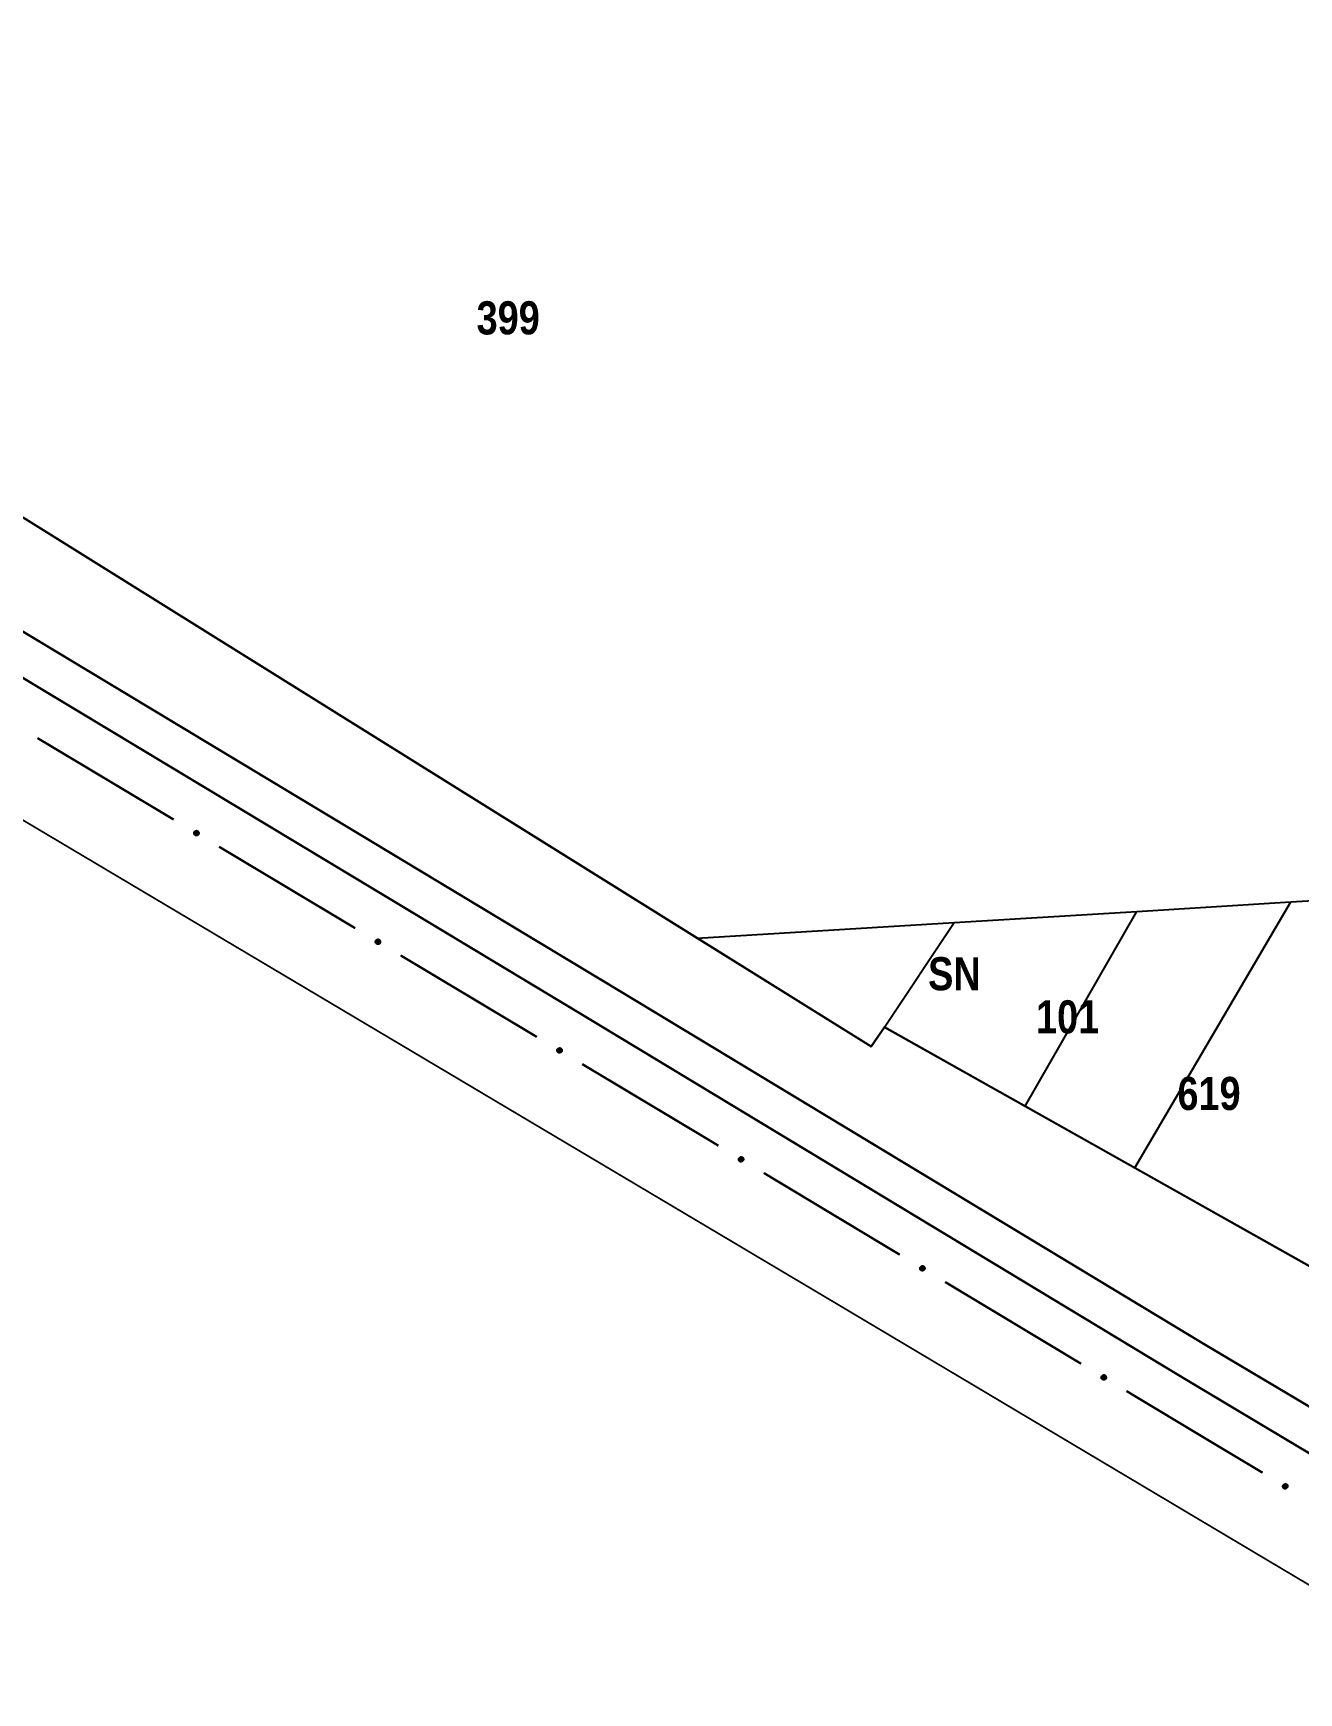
# Model space of a CAD drawing. Extents: x 203591 to 208218, y 4854879 to 4857795.
# Drawn here: x 203825.4 to 203921.1, y 4855859 to 4855984.5 of the extents above; entities that cross this region are included whole.
import ezdxf
from ezdxf.enums import TextEntityAlignment as Align

# ---------------------------------------------------------------- set-up
doc = ezdxf.new("R2010")
doc.units = 0
doc.header["$LTSCALE"] = 1.5
doc.header["$MEASUREMENT"] = 0
doc.linetypes.add('TRACO_25', pattern=[8, 3, -1, 1, -1, 1, -1])
for name, color, linetype in [('CD-MALHA-LOTES', 40, 'CONTINUOUS'), ('LM-LIM-SETOR-FISCAL', 7, 'CONTINUOUS'), ('RU-QUADRAS', 210, 'CONTINUOUS'), ('SV-EIXO-ROD-ESTR', 7, 'CONTINUOUS'), ('SV-FX-DOM-FED', 20, 'CONTINUOUS'), ('SV-ROD-ESTADUAIS', 20, 'CONTINUOUS'), ('Th_NmrPorta', 7, 'CONTINUOUS')]:
    doc.layers.add(name, color=color, linetype=linetype)
doc.styles.get("Standard").update_dxf_attribs({"font": 'swisscbo.ttf'})
doc.linetypes.add('Limite', pattern='A,20,-3,[130,ltypeshp.shx,S=6.35,R=0,X=0,Y=0],-3,20', length=46)

msp = doc.modelspace()

# ---------------------------------------------------------------- linework, layer by layer
at = {"layer": 'CD-MALHA-LOTES', "linetype": 'Continuous', "flags": 128}
for points in [[(203776.52, 4855977.82), (203875.56, 4855916.08)], [(203920.45, 4855918.81), (203936.63, 4855919.79)], [(203894.98, 4855917.26), (203908.8, 4855918.1)], [(203900.36, 4855903.37), (203908.8, 4855918.1)], [(203908.66, 4855898.71), (203920.45, 4855918.81)], [(203908.8, 4855918.1), (203920.45, 4855918.81)], [(203875.56, 4855916.08), (203894.98, 4855917.26)], [(203889.73, 4855909.35), (203894.98, 4855917.26)], [(203875.56, 4855916.08), (203888.71, 4855907.89), (203889.73, 4855909.35)], [(203889.73, 4855909.35), (203900.36, 4855903.37)], [(203900.36, 4855903.37), (203908.66, 4855898.71)], [(203908.66, 4855898.71), (203923.66, 4855890.27), (203924.68, 4855892.16)]]:
    msp.add_lwpolyline(points, dxfattribs=at)
at = {"layer": 'LM-LIM-SETOR-FISCAL', "linetype": 'Limite', "ltscale": 0.1, "const_width": 0.13, "flags": 128}
msp.add_lwpolyline([(205796.415, 4856248.315), (205682.51, 4856182.65), (205659.3, 4856170.51), (205621.44, 4856158.01), (205507.35, 4856123.37), (205407.36, 4856092.31), (205394.74, 4856089.5), (205362.25, 4856082.61), (205354.69, 4856080.34), (205337.55, 4856076.77), (205289.87, 4856073.56), (205229.36, 4856070.3), (205219.27, 4856069.56), (205147.92, 4856065.7), (205113.32, 4856064.4), (205090.92, 4856063.16), (205009.9, 4856058.92), (204851.88, 4856050.7), (204687.08, 4856042.13), (204637.14, 4856038.78), (204603.03, 4856036.66), (204553.89, 4856035.32), (204520.66, 4856035.13), (204502.57, 4856037.61), (204484.57, 4856041.23), (204412.67, 4856060.75), (204330.68, 4856083.79), (204299.16, 4856093.11), (204270.41, 4856101.78), (204253.26, 4856107.22), (204244.69, 4856110.17), (204218.41, 4856111.79), (204202.69, 4856112.17), (204189.55, 4856111.98), (204142.89, 4856109.12), (204035.38, 4856102.27), (203993.42, 4856098.93), (203985.94, 4856098.57), (203969, 4856097.51), (203907.01, 4856092.75), (203828.45, 4856087.6), (203806.83, 4856085.89), (203745.43, 4856081.58), (203724.99, 4856080.15), (203677.22, 4856076.56), (203633.71, 4856071.22), (203591.04, 4856063.51), (203660.37, 4856023.03), (203705.27, 4855996.41), (203743.77, 4855973.31), (203818.31, 4855928.72), (203887.09, 4855887.86), (203952.66, 4855848.85), (204025, 4855805.96), (204088.2, 4855766.95), (204107.49, 4855755.62), (204177.8, 4855715.26), (204283.05, 4855651.55), (204316.3, 4855629.3), (204344.05, 4855608.74), (204359.413431, 4855596.133587), (204366.73, 4855590.13), (204395.58, 4855561.78), (204414.87, 4855540.12), (204436.53, 4855514.57), (204458.95, 4855485.04), (204486.36, 4855444.86), (204505.82, 4855416.26), (204534.16, 4855377.59), (204568.85, 4855328.27), (204604.98, 4855276.24), (204637.1, 4855229.79), (204661.77, 4855193.9), (204679.77, 4855167.91), (204703.32, 4855133.45), (204736.81, 4855084.64), (204752.67, 4855062.31), (204783.23, 4855019.37), (204803.12, 4854991.18), (204834.249649, 4854948.199642), (204845.64, 4854959.83), (204876.75, 4854964.71), (204914.35, 4854970.84), (204996.87, 4854983.31), (205090.66, 4854997.71), (205105.98, 4854999.94), (205187.94, 4855012.05), (205245.94, 4855021.11), (205272.68, 4855025.85), (205289.82, 4855028.52), (205353.63, 4855038.1), (205379.87, 4855044.32), (205380.17, 4855053.59), (205399.55, 4855054.95), (205426.54, 4855056.03), (205437.99, 4855056.62), (205499.63, 4855060.67), (205539.31, 4855063.19), (205567.09, 4855064.98), (205582.41, 4855066.09), (205635.91, 4855070), (205692.95, 4855073.42), (205739.37, 4855076.32), (205755.85, 4855076.88), (205779.09, 4855078.91), (205796.39, 4855080.33), (205832.27, 4855082.2), (205855.36, 4855083.58), (205884.96, 4855084.97), (205904.85, 4855085.43), (205945.85, 4855088.06), (205975.45, 4855089.94), (205990.04, 4855090.61), (206010.45, 4855091.62), (206021.42, 4855091.93), (206022.38, 4855094.63), (206023.19, 4855099.07), (206023.73, 4855105.32), (206023.73, 4855114.57), (206023.61, 4855122.77), (206023.73, 4855128.91), (206023.31, 4855148.74), (206059.09, 4855155.08), (206090.43, 4855139.24), (206138.56, 4855111.07), (206178.75, 4855088.19), (206206.79, 4855072.52), (206222.46, 4855062.86), (206230.38, 4855057.64), (206237.19, 4855052.51), (206245.02, 4855046.96), (206277.61, 4855028.92), (206315.11, 4855009.06), (206322.43, 4855004.94), (206334.61, 4854998.15), (206344.05, 4854991.94), (206370.01, 4854978.16), (206377.13, 4854974.52), (206383.62, 4854970.88), (206391.86, 4854965.97), (206400.96, 4854960.99), (206409.67, 4854956.24), (206418.06, 4854951.81), (206428.03, 4854946.58), (206436.74, 4854941.99), (206446.39, 4854936.45), (206454.94, 4854931.86), (206463.33, 4854927.27), (206473.94, 4854921.41), (206483.44, 4854916.66), (206493.49, 4854911.28), (206502.2, 4854906.53), (206509.16, 4854902.73), (206517.55, 4854899.17), (206528.48, 4854896), (206549.69, 4854889.67), (206564.41, 4854883.97), (206567.2, 4854879.08), (206570.83, 4854883.26), (206576.05, 4854891.17), (206582.86, 4854902.57), (206588.24, 4854910.17), (206594.1, 4854919.67), (206601.38, 4854929.09), (206611.99, 4854937.95), (206625.76, 4854949.98), (206640.32, 4854965.18), (206646.34, 4854973.73), (206650.93, 4854980.7), (206656.31, 4854989.4), (206659.8, 4854993.84), (206666.37, 4855000.56), (206674.91, 4855008.32), (206682.51, 4855016.24), (206687.1, 4855021.3), (206689.8, 4855026.21), (206695.97, 4855035.87), (206702.46, 4855046.95), (206709.74, 4855060.01), (206715.44, 4855068.88), (206721.77, 4855075.21), (206727.79, 4855082.65), (206732.22, 4855088.66), (206736.5, 4855097.05), (206739.58, 4855106.79), (206740.85, 4855116.29), (206741.17, 4855125.63), (206741.64, 4855134.02), (206741.17, 4855142.09), (206742.12, 4855150.72), (206742.75, 4855160.06), (206742.43, 4855173.36), (206743.07, 4855183.81), (206745.76, 4855192.36), (206748.45, 4855197.74), (206758.11, 4855205.5), (206768.24, 4855208.82), (206775.2, 4855210.56), (206778.84, 4855212.3), (206783.44, 4855216.26), (206786.6, 4855221.64), (206789.29, 4855225.29), (206792.14, 4855229.4), (206795.63, 4855232.73), (206801.01, 4855234.47), (206808.45, 4855236.21), (206816.52, 4855237.63), (206822.22, 4855240.17), (206827.6, 4855242.54), (206831.4, 4855244.28), (206836.63, 4855244.44), (206839.95, 4855243.97), (206842.19, 4855243.65), (206845.62, 4855240.46), (206849.62, 4855235.99), (206854.58, 4855232.12), (206859.64, 4855229.78), (206864.76, 4855227.39), (206870.2, 4855225.04), (206874.73, 4855222.3), (206878.92, 4855219.29), (206882.98, 4855215.83), (206887.98, 4855212.7), (206893.95, 4855209.85), (206900.29, 4855207.85), (206907.15, 4855206.19), (206913.73, 4855205.04), (206920.81, 4855203.6), (206927.56, 4855201.94), (206933.6, 4855200.48), (206939.89, 4855199.17), (206945.67, 4855197.5), (206951.88, 4855196.77), (206955.646692, 4855197.169441), (206957.306662, 4855197.34315), (206961.862616, 4855199.664984), (206966.527907, 4855198.429918), (206972.051755, 4855197.762708), (206977.408644, 4855196.392723), (206983.226231, 4855195.866614), (206988.517313, 4855195.575902), (206994.381656, 4855194.986132), (206999.439545, 4855194.39722), (207005.614593, 4855193.621657), (207012.363297, 4855193.601324), (207017.572169, 4855195.36525), (207023.03395, 4855199.405412), (207027.732957, 4855202.047994), (207032.274552, 4855204.906141), (207036.833943, 4855207.976499), (207041.709791, 4855210.664404), (207047.645836, 4855212.460922), (207053.627362, 4855214.050921), (207060.025663, 4855216.416757), (207065.622577, 4855219.182648), (207071.297192, 4855222.28006), (207076.000549, 4855226.442043), (207079.81713, 4855231.025691), (207081.103271, 4855236.760794), (207082.59759, 4855241.307754), (207088.023389, 4855243.939561), (207090.578395, 4855249.590665), (207089.808985, 4855256.17649), (207088.296416, 4855261.394437), (207091.682817, 4855264.782116), (207096.437455, 4855266.14688), (207101.10609, 4855269.633922), (207105.023599, 4855274.180832), (207109.741577, 4855275.556417), (207115.560457, 4855275.105675), (207120.834136, 4855274.222138), (207125.843848, 4855273.366924), (207131.736831, 4855271.630579), (207137.125757, 4855270.101991), (207140.28442, 4855270.079902), (207149.515925, 4855272.920652), (207159.750695, 4855279.150512), (207168.205506, 4855287.160332), (207178.440276, 4855293.835183), (207190.455007, 4855299.175063), (207198.909818, 4855306.294903), (207210.479558, 4855312.524764), (207226.054209, 4855320.312089), (207238.95892, 4855331.88183), (207248.7487, 4855350.571411), (207250.973651, 4855379.940753), (207256.758521, 4855404.860194), (207263.433371, 4855423.994765), (207271.888182, 4855446.689256), (207282.567942, 4855472.943668), (207294.805168, 4855494.970674), (207326.84445, 4855524.340016), (207365.558582, 4855558.159258), (207387.072345, 4855586.866424), (207407.157013, 4855615.155159), (207422.962295, 4855638.924947), (207434.532036, 4855666.069339), (207438.091956, 4855689.65381), (207436.311996, 4855734.152813), (207437.646966, 4855776.64936), (207435.867006, 4855804.683732), (207437.201976, 4855838.502973), (207442.986846, 4855862.087445), (207450.106687, 4855888.786846), (207460.341457, 4855908.811397), (207484.893222, 4855935.842551), (207514.888754, 4855951.474025), (207555.868566, 4855955.698748), (207618.394465, 4855944.291996), (207657.684388, 4855935.842551), (207679.230475, 4855930.772883), (207701.081061, 4855927.500978), (207727.335472, 4855933.285849), (207757.594794, 4855943.075629), (207797.198906, 4855948.41551), (207840.362939, 4855943.520619), (207880.857031, 4855931.060899), (207908.46854, 4855922.081144), (207928.081857, 4855916.750273), (207978.978222, 4855907.32502), (207988.919986, 4855905.773418), (208022.363859, 4855902.136547), (208058.853041, 4855901.246567), (208090.002343, 4855903.026527), (208114.955167, 4855908.683361), (208130.682304, 4855913.813432), (208161.847626, 4855928.407512), (208188.891822, 4855948.61949), (208218.286591, 4855981.057933), (208187.445907, 4855991.449903), (208165.321069, 4856010.222493), (208159.224361, 4856022.94), (208156.58974, 4856039.12589), (208148.685879, 4856065.472094), (208141.72335, 4856085.385589), (208131.121743, 4856100.600365), (208114.978287, 4856123.563692), (208106.091421, 4856139.449948), (208093.205298, 4856162.116022), (208084.73682, 4856199.326829), (208076.797221, 4856229.27502), (208073.616124, 4856257.1496), (208067.838157, 4856284.431712), (208065.021572, 4856320.096316), (208063.518292, 4856367.226456), (208062.416051, 4856397.165935), (208051.054374, 4856419.94066), (208041.168955, 4856425.250761), (208034.147983, 4856457.455812), (208021.67975, 4856492.348298), (208031.159526, 4856541.689942), (208020.976111, 4856586.808408), (208019.467809, 4856600.268866), (208028.327718, 4856624.553543), (208027.926294, 4856671.90573), (208026.162133, 4856750.628679), (208030.440265, 4856795.701991), (208034.406877, 4856848.418794), (208036.125381, 4856871.257936), (208022.299519, 4856927.922659), (208010.560024, 4856953.886397), (208008.303255, 4856989.771934), (207999.795743, 4857038.357717), (207992.204293, 4857055.360826), (207973.187812, 4857100.767903), (207964.482023, 4857136.653753), (207955.32649, 4857174.790688), (207947.06, 4857205.66), (207936.24, 4857242.09), (207927.67, 4857273.58), (207918.98, 4857320.37), (207891.61, 4857379.79), (207864.78, 4857442.58), (207832.53, 4857508.13), (207814.62, 4857556.12), (207809.96, 4857575.68), (207785.03, 4857617.04), (207772.89, 4857638.07), (207748.63, 4857685.56), (207726.14, 4857726.05), (207670.54, 4857791.94), (207637.716929, 4857752.579866), (207327.499503, 4857249.046871), (207320.676618, 4857251.493261), (207314.080136, 4857253.877844), (207301.63279, 4857226.347664), (207278.712679, 4857178.433894), (207276.5774, 4857174.787641), (207262.892453, 4857152.57806), (207252.462304, 4857134.399802), (207240.885989, 4857115.917861), (207229.906692, 4857098.269253), (207214.91377, 4857077.033986), (207202.397592, 4857060.643753), (207187.795384, 4857042.763498), (207183.851205, 4857038.068132), (207172.84771, 4857025.964287), (207149.87276, 4857002.228535), (207122.979462, 4856978.24558), (207115.279823, 4856971.792429), (207096.554824, 4856956.721089), (207093.179038, 4856954.256239), (207063.969674, 4856931.265115), (207039.009706, 4856911.05036), (207002.55255, 4856880.952023), (206995.622513, 4856875.427191), (206955.697742, 4856843.197587), (206925.76, 4856819.17), (206889.95, 4856790.29), (206863.87, 4856769.12), (206847.05, 4856755.62), (206812.934473, 4856729.478313), (206791.2, 4856713), (206771.48, 4856697.98), (206751.62, 4856684.07), (206724.81, 4856665.42), (206695.34, 4856644.45), (206670.42, 4856628.03), (206663.08, 4856623.07), (206633.21, 4856602.21), (206600.85, 4856580.16), (206591.4, 4856573.83), (206573.31, 4856561.53), (206563.13, 4856555.38), (206553.22, 4856549.54), (206544.9, 4856545.03), (206536.19, 4856541.04), (206524.84, 4856536.19), (206513.22, 4856531.58), (206498.3, 4856526.31), (206481.81, 4856521.39), (206460.98, 4856515.61), (206436.55, 4856509.25), (206404.85, 4856501.32), (206376.503498, 4856494.172169), (206338.854515, 4856484.264542), (206332.61, 4856481.61), (206321.41, 4856478.45), (206309.98, 4856474.91), (206297.27, 4856470.73), (206283.09, 4856465.93), (206265.98, 4856460.4), (206237.37, 4856450.17), (206227.79, 4856446.64), (206207.64, 4856438.98), (206187.88, 4856431.02), (206170.1, 4856423.58), (206145.59, 4856412.49), (206123.09, 4856402.3), (206095.56, 4856389.84), (206084.72388, 4856385.188271), (206064.4, 4856375.95), (206043.92, 4856366.69), (206002.95, 4856348.23), (205973.98, 4856334.81), (205918.83, 4856309.59), (205889.94, 4856296.39), (205871.28, 4856287.81), (205863.09, 4856283.51), (205834.67, 4856269.04), (205796.415, 4856248.315)], dxfattribs=at)
at = {"layer": 'RU-QUADRAS', "color": 6, "linetype": 'Continuous'}
msp.add_lwpolyline([(204068.16, 4855896.53), (204038.15, 4855896.56), (204038.23, 4855894.05), (204019.01, 4855892.07), (204018.96, 4855892.86), (204011.41, 4855891.41), (204011.13, 4855893.03), (204005.45, 4855891.58), (204005.94, 4855889.47), (203994.95, 4855887.06), (203994.83, 4855887.63), (203973.12, 4855882.84), (203973.7, 4855880.51), (203952.94, 4855874.1), (203934.64, 4855885.28), (203934.85, 4855886.01), (203924.68, 4855892.16), (203923.66, 4855890.27), (203889.73, 4855909.35), (203888.71, 4855907.89), (203776.52, 4855977.82)], dxfattribs=at)
at = {"layer": 'SV-EIXO-ROD-ESTR', "const_width": 0.18, "flags": 128}
for points in [[(203835.973754, 4855925.041187), (203825.674323, 4855931.199248)], [(203841.01, 4855922.03), (203839.406898, 4855922.9885)], [(203841.123448, 4855921.962119), (203841.01, 4855922.03)], [(203849.704639, 4855916.827613), (203841.123448, 4855921.962119)], [(203863.434545, 4855908.612402), (203853.137115, 4855914.77381)], [(203876.04, 4855901.07), (203866.867021, 4855906.558599)], [(203876.30602, 4855900.910123), (203876.04, 4855901.07)], [(203877.163135, 4855900.394998), (203876.30602, 4855900.910123)], [(203890.876979, 4855892.153003), (203880.591596, 4855898.334499)], [(203904.590823, 4855883.911008), (203894.30544, 4855890.092504)], [(203914.11, 4855878.19), (203908.019284, 4855881.850509)], [(203914.877047, 4855877.730913), (203914.11, 4855878.19)], [(203918.30927, 4855875.676688), (203914.877047, 4855877.730913)]]:
    msp.add_lwpolyline(points, dxfattribs=at)
at = {"layer": 'SV-EIXO-ROD-ESTR', "flags": 128}
for points in [[(203837.757155, 4855923.84663), (203837.709899, 4855923.834024), (203837.666707, 4855923.832853), (203837.630402, 4855923.842244), (203837.600484, 4855923.858909), (203837.571796, 4855923.879405), (203837.547433, 4855923.906451), (203837.527041, 4855923.942458), (203837.514063, 4855923.989773), (203837.515771, 4855924.034098), (203837.523074, 4855924.070184), (203837.538655, 4855924.102381), (203837.559033, 4855924.129916), (203837.587963, 4855924.154295), (203837.624655, 4855924.174604), (203837.672548, 4855924.186502), (203837.7149, 4855924.18736), (203837.749778, 4855924.177354), (203837.782047, 4855924.161485), (203837.811084, 4855924.140209), (203837.834847, 4855924.113523), (203837.855228, 4855924.076543), (203837.866346, 4855924.029117), (203837.867684, 4855923.986886), (203837.85817, 4855923.951877), (203837.841832, 4855923.920459), (203837.821624, 4855923.891435), (203837.795457, 4855923.865813), (203837.757155, 4855923.84663)], [(203851.487651, 4855915.632476), (203851.440391, 4855915.619886), (203851.397199, 4855915.618728), (203851.360897, 4855915.628132), (203851.330984, 4855915.644807), (203851.302304, 4855915.665312), (203851.277949, 4855915.692365), (203851.257568, 4855915.728379), (203851.244606, 4855915.775699), (203851.246328, 4855915.820023), (203851.253643, 4855915.856107), (203851.269234, 4855915.888299), (203851.289621, 4855915.915827), (203851.318559, 4855915.940196), (203851.355258, 4855915.960493), (203851.403155, 4855915.972376), (203851.445507, 4855915.97322), (203851.480382, 4855915.963203), (203851.512646, 4855915.947323), (203851.541676, 4855915.926038), (203851.56543, 4855915.899344), (203851.5858, 4855915.862358), (203851.596902, 4855915.814928), (203851.598226, 4855915.772696), (203851.588701, 4855915.73769), (203851.572352, 4855915.706278), (203851.552135, 4855915.677261), (203851.52596, 4855915.651647), (203851.487651, 4855915.632476)], [(203865.217557, 4855907.417266), (203865.170297, 4855907.404675), (203865.127105, 4855907.403518), (203865.090803, 4855907.412921), (203865.06089, 4855907.429596), (203865.032209, 4855907.450101), (203865.007854, 4855907.477155), (203864.987474, 4855907.513169), (203864.974511, 4855907.560488), (203864.976234, 4855907.604812), (203864.983549, 4855907.640896), (203864.99914, 4855907.673088), (203865.019527, 4855907.700616), (203865.048465, 4855907.724986), (203865.085164, 4855907.745283), (203865.133061, 4855907.757166), (203865.175413, 4855907.75801), (203865.210287, 4855907.747992), (203865.242552, 4855907.732113), (203865.271582, 4855907.710827), (203865.295336, 4855907.684133), (203865.315705, 4855907.647147), (203865.326808, 4855907.599717), (203865.328132, 4855907.557486), (203865.318606, 4855907.52248), (203865.302258, 4855907.491067), (203865.282041, 4855907.46205), (203865.255866, 4855907.436436), (203865.217557, 4855907.417266)], [(203878.943811, 4855899.196383), (203878.896527, 4855899.183885), (203878.853333, 4855899.182812), (203878.817049, 4855899.192287), (203878.787169, 4855899.209019), (203878.758528, 4855899.229581), (203878.734226, 4855899.256682), (203878.713916, 4855899.292735), (203878.701046, 4855899.34008), (203878.702855, 4855899.384401), (203878.71024, 4855899.42047), (203878.725894, 4855899.452632), (203878.746335, 4855899.48012), (203878.775321, 4855899.504433), (203878.812058, 4855899.524658), (203878.859979, 4855899.536448), (203878.902332, 4855899.537209), (203878.937187, 4855899.527123), (203878.969421, 4855899.511181), (203878.998409, 4855899.489839), (203879.022111, 4855899.463099), (203879.042408, 4855899.426073), (203879.053418, 4855899.378622), (203879.054659, 4855899.336387), (203879.045066, 4855899.3014), (203879.028656, 4855899.270019), (203879.008383, 4855899.241042), (203878.982157, 4855899.215479), (203878.943811, 4855899.196383)], [(203892.657655, 4855890.954388), (203892.610371, 4855890.94189), (203892.567177, 4855890.940817), (203892.530893, 4855890.950292), (203892.501013, 4855890.967024), (203892.472372, 4855890.987586), (203892.44807, 4855891.014687), (203892.42776, 4855891.05074), (203892.41489, 4855891.098085), (203892.416699, 4855891.142406), (203892.424084, 4855891.178475), (203892.439738, 4855891.210637), (203892.460179, 4855891.238125), (203892.489164, 4855891.262438), (203892.525902, 4855891.282663), (203892.573823, 4855891.294453), (203892.616176, 4855891.295214), (203892.651031, 4855891.285128), (203892.683265, 4855891.269186), (203892.712253, 4855891.247844), (203892.735955, 4855891.221104), (203892.756252, 4855891.184078), (203892.767262, 4855891.136626), (203892.768503, 4855891.094392), (203892.75891, 4855891.059405), (203892.7425, 4855891.028024), (203892.722227, 4855890.999047), (203892.696001, 4855890.973484), (203892.657655, 4855890.954388)], [(203906.371499, 4855882.712393), (203906.324215, 4855882.699895), (203906.28102, 4855882.698822), (203906.244737, 4855882.708297), (203906.214857, 4855882.725029), (203906.186216, 4855882.745591), (203906.161914, 4855882.772692), (203906.141604, 4855882.808745), (203906.128734, 4855882.85609), (203906.130543, 4855882.900411), (203906.137928, 4855882.93648), (203906.153582, 4855882.968642), (203906.174023, 4855882.99613), (203906.203008, 4855883.020443), (203906.239746, 4855883.040668), (203906.287667, 4855883.052458), (203906.33002, 4855883.053219), (203906.364875, 4855883.043133), (203906.397109, 4855883.027191), (203906.426097, 4855883.005849), (203906.449799, 4855882.979109), (203906.470096, 4855882.942083), (203906.481106, 4855882.894631), (203906.482347, 4855882.852397), (203906.472754, 4855882.81741), (203906.456344, 4855882.786029), (203906.436071, 4855882.757052), (203906.409845, 4855882.731489), (203906.371499, 4855882.712393)], [(203920.092135, 4855874.481332), (203920.044874, 4855874.468747), (203920.001681, 4855874.467595), (203919.96538, 4855874.477003), (203919.93547, 4855874.493681), (203919.906792, 4855874.51419), (203919.88244, 4855874.541246), (203919.862064, 4855874.577263), (203919.849107, 4855874.624584), (203919.850835, 4855874.668908), (203919.858155, 4855874.704991), (203919.87375, 4855874.737181), (203919.89414, 4855874.764707), (203919.923081, 4855874.789072), (203919.959782, 4855874.809365), (203920.007681, 4855874.821242), (203920.050033, 4855874.822081), (203920.084906, 4855874.812059), (203920.117169, 4855874.796176), (203920.146196, 4855874.774887), (203920.169947, 4855874.74819), (203920.190312, 4855874.711201), (203920.201408, 4855874.66377), (203920.202727, 4855874.621538), (203920.193198, 4855874.586533), (203920.176845, 4855874.555122), (203920.156625, 4855874.526108), (203920.130446, 4855874.500497), (203920.092135, 4855874.481332)]]:
    msp.add_lwpolyline(points, close=True, dxfattribs=at)
for points in [[(203837.841832, 4855923.920459), (203837.523074, 4855924.070184)], [(203837.847992, 4855923.937871), (203837.533715, 4855924.087623)], [(203837.85817, 4855923.951877), (203837.538655, 4855924.102381)], [(203837.860343, 4855923.971822), (203837.551691, 4855924.11503)], [(203837.867684, 4855923.986886), (203837.559033, 4855924.129916)], [(203837.865666, 4855924.009975), (203837.578096, 4855924.140579)], [(203837.866346, 4855924.029117), (203837.587963, 4855924.154295)], [(203837.856707, 4855924.053487), (203837.609184, 4855924.163326)], [(203837.855228, 4855924.076543), (203837.624655, 4855924.174604)], [(203837.83909, 4855924.095817), (203837.655498, 4855924.17697)], [(203837.834847, 4855924.113523), (203837.672548, 4855924.186502)], [(203837.818914, 4855924.128548), (203837.699482, 4855924.184059)], [(203837.811084, 4855924.140209), (203837.7149, 4855924.18736)], [(203837.795457, 4855923.865813), (203837.514063, 4855923.989773)], [(203837.821624, 4855923.891435), (203837.515771, 4855924.034098)], [(203837.804553, 4855923.881173), (203837.518625, 4855924.009205)], [(203837.827915, 4855923.90695), (203837.522777, 4855924.048058)], [(203837.776507, 4855923.858196), (203837.524542, 4855923.965922)], [(203837.757155, 4855923.84663), (203837.527041, 4855923.942458)], [(203837.731135, 4855923.840809), (203837.5438, 4855923.921021)], [(203837.709899, 4855923.834024), (203837.547433, 4855923.906451)], [(203837.68528, 4855923.83325), (203837.567719, 4855923.889232)], [(203837.666707, 4855923.832853), (203837.571796, 4855923.879405)], [(203851.52596, 4855915.651647), (203851.244606, 4855915.775699)], [(203851.552135, 4855915.677261), (203851.246328, 4855915.820023)], [(203851.535061, 4855915.667004), (203851.249174, 4855915.795129)], [(203851.558431, 4855915.692774), (203851.253339, 4855915.833981)], [(203851.572352, 4855915.706278), (203851.253643, 4855915.856107)], [(203851.507007, 4855915.644036), (203851.255077, 4855915.751844)], [(203851.487651, 4855915.632476), (203851.257568, 4855915.728379)], [(203851.578519, 4855915.723688), (203851.264289, 4855915.873542)], [(203851.588701, 4855915.73769), (203851.269234, 4855915.888299)], [(203851.46163, 4855915.626664), (203851.274321, 4855915.706937)], [(203851.440391, 4855915.619886), (203851.277949, 4855915.692365)], [(203851.59088, 4855915.757635), (203851.282275, 4855915.900944)], [(203851.598226, 4855915.772696), (203851.289621, 4855915.915827)], [(203851.415772, 4855915.61912), (203851.298229, 4855915.67514)], [(203851.397199, 4855915.618728), (203851.302304, 4855915.665312)], [(203851.596216, 4855915.795786), (203851.308688, 4855915.926483)], [(203851.596902, 4855915.814928), (203851.318559, 4855915.940196)], [(203851.58727, 4855915.839302), (203851.339784, 4855915.949221)], [(203851.5858, 4855915.862358), (203851.355258, 4855915.960493)], [(203851.569668, 4855915.881637), (203851.386102, 4855915.96285)], [(203851.56543, 4855915.899344), (203851.403155, 4855915.972376)], [(203851.549503, 4855915.914374), (203851.430088, 4855915.969924)], [(203851.541676, 4855915.926038), (203851.445507, 4855915.97322)], [(203865.295336, 4855907.684133), (203865.133061, 4855907.757166)], [(203865.271582, 4855907.710827), (203865.175413, 4855907.75801)], [(203865.255866, 4855907.436436), (203864.974511, 4855907.560488)], [(203865.282041, 4855907.46205), (203864.976234, 4855907.604812)], [(203865.264967, 4855907.451793), (203864.97908, 4855907.579919)], [(203865.288337, 4855907.477563), (203864.983245, 4855907.61877)], [(203865.302258, 4855907.491067), (203864.983549, 4855907.640896)], [(203865.236913, 4855907.428826), (203864.984983, 4855907.536633)], [(203865.217557, 4855907.417266), (203864.987474, 4855907.513169)], [(203865.308424, 4855907.508478), (203864.994195, 4855907.658332)], [(203865.318606, 4855907.52248), (203864.99914, 4855907.673088)], [(203865.191536, 4855907.411453), (203865.004227, 4855907.491726)], [(203865.170297, 4855907.404675), (203865.007854, 4855907.477155)], [(203865.320786, 4855907.542425), (203865.012181, 4855907.685733)], [(203865.328132, 4855907.557486), (203865.019527, 4855907.700616)], [(203865.145678, 4855907.403909), (203865.028135, 4855907.459929)], [(203865.127105, 4855907.403518), (203865.032209, 4855907.450101)], [(203865.326122, 4855907.580575), (203865.038593, 4855907.711273)], [(203865.326808, 4855907.599717), (203865.048465, 4855907.724986)], [(203865.317176, 4855907.624091), (203865.06969, 4855907.73401)], [(203865.315705, 4855907.647147), (203865.085164, 4855907.745283)], [(203865.299573, 4855907.666426), (203865.116008, 4855907.747639)], [(203865.279408, 4855907.699163), (203865.159994, 4855907.754713)], [(203878.982157, 4855899.215479), (203878.701046, 4855899.34008)], [(203879.008383, 4855899.241042), (203878.702855, 4855899.384401)], [(203878.991288, 4855899.230818), (203878.705652, 4855899.359502)], [(203879.014709, 4855899.256543), (203878.709893, 4855899.398345)], [(203879.028656, 4855899.270019), (203878.71024, 4855899.42047)], [(203878.96319, 4855899.207906), (203878.711471, 4855899.316205)], [(203878.943811, 4855899.196383), (203878.713916, 4855899.292735)], [(203879.034857, 4855899.287418), (203878.72092, 4855899.437885)], [(203879.045066, 4855899.3014), (203878.725894, 4855899.452632)], [(203878.917779, 4855899.190622), (203878.730627, 4855899.27126)], [(203878.896527, 4855899.183885), (203878.734226, 4855899.256682)], [(203879.047284, 4855899.321341), (203878.73896, 4855899.465251)], [(203879.054659, 4855899.336387), (203878.746335, 4855899.48012)], [(203878.871906, 4855899.183167), (203878.754473, 4855899.239417)], [(203878.853333, 4855899.182812), (203878.758528, 4855899.229581)], [(203879.052694, 4855899.359481), (203878.765422, 4855899.490739)], [(203879.053418, 4855899.378622), (203878.775321, 4855899.504433)], [(203879.043834, 4855899.403014), (203878.796562, 4855899.513416)], [(203879.042408, 4855899.426073), (203878.812058, 4855899.524658)], [(203879.026314, 4855899.445383), (203878.842907, 4855899.526955)], [(203879.022111, 4855899.463099), (203878.859979, 4855899.536448)], [(203879.006213, 4855899.47816), (203878.886907, 4855899.533943)], [(203878.998409, 4855899.489839), (203878.902332, 4855899.537209)], [(203892.696001, 4855890.973484), (203892.41489, 4855891.098085)], [(203892.722227, 4855890.999047), (203892.416699, 4855891.142406)], [(203892.705132, 4855890.988823), (203892.419496, 4855891.117506)], [(203892.728553, 4855891.014548), (203892.423737, 4855891.15635)], [(203892.7425, 4855891.028024), (203892.424084, 4855891.178475)], [(203892.677034, 4855890.965911), (203892.425315, 4855891.07421)], [(203892.657655, 4855890.954388), (203892.42776, 4855891.05074)], [(203892.748701, 4855891.045423), (203892.434764, 4855891.19589)], [(203892.75891, 4855891.059405), (203892.439738, 4855891.210637)], [(203892.631623, 4855890.948627), (203892.444471, 4855891.029265)], [(203892.610371, 4855890.94189), (203892.44807, 4855891.014687)], [(203892.761128, 4855891.079346), (203892.452804, 4855891.223256)], [(203892.768503, 4855891.094392), (203892.460179, 4855891.238125)], [(203892.58575, 4855890.941172), (203892.468317, 4855890.997422)], [(203892.567177, 4855890.940817), (203892.472372, 4855890.987586)], [(203892.766538, 4855891.117486), (203892.479266, 4855891.248744)], [(203892.767262, 4855891.136626), (203892.489164, 4855891.262438)], [(203892.757678, 4855891.161019), (203892.510406, 4855891.271421)], [(203892.756252, 4855891.184078), (203892.525902, 4855891.282663)], [(203892.740158, 4855891.203388), (203892.556751, 4855891.28496)], [(203892.735955, 4855891.221104), (203892.573823, 4855891.294453)], [(203892.720057, 4855891.236165), (203892.600751, 4855891.291948)], [(203892.712253, 4855891.247844), (203892.616176, 4855891.295214)], [(203906.409845, 4855882.731489), (203906.128734, 4855882.85609)], [(203906.436071, 4855882.757052), (203906.130543, 4855882.900411)], [(203906.418976, 4855882.746828), (203906.13334, 4855882.875511)], [(203906.442397, 4855882.772553), (203906.137581, 4855882.914355)], [(203906.456344, 4855882.786029), (203906.137928, 4855882.93648)], [(203906.390878, 4855882.723916), (203906.139159, 4855882.832215)], [(203906.371499, 4855882.712393), (203906.141604, 4855882.808745)], [(203906.462545, 4855882.803428), (203906.148608, 4855882.953895)], [(203906.472754, 4855882.81741), (203906.153582, 4855882.968642)], [(203906.345467, 4855882.706632), (203906.158315, 4855882.78727)], [(203906.324215, 4855882.699895), (203906.161914, 4855882.772692)], [(203906.474972, 4855882.837351), (203906.166648, 4855882.981261)], [(203906.482347, 4855882.852397), (203906.174023, 4855882.99613)], [(203906.299594, 4855882.699177), (203906.182161, 4855882.755427)], [(203906.28102, 4855882.698822), (203906.186216, 4855882.745591)], [(203906.480382, 4855882.875491), (203906.19311, 4855883.006749)], [(203906.481106, 4855882.894631), (203906.203008, 4855883.020443)], [(203906.471522, 4855882.919024), (203906.22425, 4855883.029426)], [(203906.470096, 4855882.942083), (203906.239746, 4855883.040668)], [(203906.454002, 4855882.961393), (203906.270595, 4855883.042964)], [(203906.449799, 4855882.979109), (203906.287667, 4855883.052458)], [(203906.433901, 4855882.99417), (203906.314595, 4855883.049953)], [(203906.426097, 4855883.005849), (203906.33002, 4855883.053219)], [(203920.130446, 4855874.500497), (203919.849107, 4855874.624584)], [(203920.156625, 4855874.526108), (203919.850835, 4855874.668908)], [(203920.139549, 4855874.515853), (203919.853678, 4855874.644014)], [(203920.162923, 4855874.54162), (203919.857848, 4855874.682865)], [(203920.176845, 4855874.555122), (203919.858155, 4855874.704991)], [(203920.111493, 4855874.492889), (203919.859576, 4855874.600728)], [(203920.092135, 4855874.481332), (203919.862064, 4855874.577263)], [(203920.183014, 4855874.572532), (203919.868803, 4855874.722425)], [(203920.193198, 4855874.586533), (203919.87375, 4855874.737181)], [(203920.066113, 4855874.475522), (203919.878814, 4855874.555818)], [(203920.044874, 4855874.468747), (203919.88244, 4855874.541246)], [(203920.195379, 4855874.606478), (203919.886792, 4855874.749824)], [(203920.202727, 4855874.621538), (203919.89414, 4855874.764707)], [(203920.020255, 4855874.467984), (203919.902719, 4855874.524018)], [(203920.001681, 4855874.467595), (203919.906792, 4855874.51419)], [(203920.20072, 4855874.644628), (203919.913208, 4855874.775361)], [(203920.201408, 4855874.66377), (203919.923081, 4855874.789072)], [(203920.19178, 4855874.688145), (203919.944307, 4855874.798094)], [(203920.190312, 4855874.711201), (203919.959782, 4855874.809365)], [(203920.174182, 4855874.730482), (203919.990627, 4855874.811718)], [(203920.169947, 4855874.74819), (203920.007681, 4855874.821242)], [(203920.154021, 4855874.763222), (203920.034614, 4855874.818786)], [(203920.146196, 4855874.774887), (203920.050033, 4855874.822081)]]:
    msp.add_lwpolyline(points, dxfattribs=at)
at = {"layer": 'SV-FX-DOM-FED', "linetype": 'TRACO_25', "const_width": 0.18, "flags": 128}
msp.add_lwpolyline([(203943.89, 4855867.58), (203913.9, 4855885.39), (203868.83, 4855912.61), (203788.14, 4855961.18), (203694.37, 4856017.49), (203684.71, 4856023.03)], dxfattribs=at)
at = {"layer": 'SV-ROD-ESTADUAIS', "const_width": 0.18, "flags": 128}
for points in [[(203786.59, 4855958.61), (203867.28, 4855910.04)], [(203867.28, 4855910.04), (203912.36, 4855882.81)], [(203912.36, 4855882.81), (203947.16, 4855862.02)]]:
    msp.add_lwpolyline(points, dxfattribs=at)

# ---------------------------------------------------------------- texts
at = {"layer": 'Th_NmrPorta', "color": 1}
for s, p in [('399', (203858.880366, 4855962.959086)), ('SN', (203893.020366, 4855913.389086)), ('101', (203901.180366, 4855910.129086)), ('619', (203911.870366, 4855904.339086))]:
    msp.add_text(s, height=2.5, dxfattribs=at).set_placement(p, align=Align.MIDDLE_LEFT)

doc.saveas('drawing.dxf')
